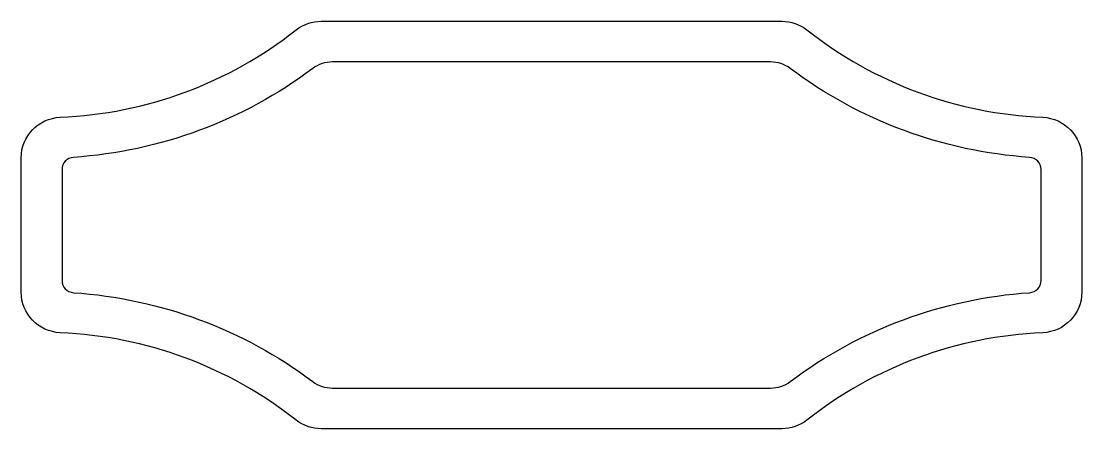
# Model space of a CAD drawing. Extents: x 250.4 to 276.4, y 253.7 to 263.7.
import ezdxf

# ---------------------------------------------------------------- set-up
doc = ezdxf.new("R2010")
doc.units = 0
doc.layers.add('ANA', color=220, linetype='CONTINUOUS')

msp = doc.modelspace()

# ---------------------------------------------------------------- linework, layer by layer
at = {"layer": 'ANA'}
for points in [[(257.092, 253.958, 0.157901), (251.313, 256.099, -0.402074), (250.355, 257.098), (250.355, 260.388, -0.402074), (251.313, 261.387, 0.157901), (257.092, 263.528, -0.168585), (257.711, 263.743), (268.999, 263.743, -0.168585), (269.618, 263.528, 0.157901), (275.396, 261.387, -0.402074), (276.355, 260.388), (276.355, 257.098, -0.402074), (275.396, 256.099, 0.157901), (269.618, 253.958, -0.168585), (268.999, 253.743), (257.711, 253.743, -0.168585)], [(257.983, 262.743, 0.162448), (257.503, 262.583, -0.145274), (251.635, 260.403, 0.394692), (251.355, 260.104), (251.355, 257.382, 0.394692), (251.635, 257.083, -0.145274), (257.503, 254.903, 0.162448), (257.983, 254.743), (268.726, 254.743, 0.162448), (269.207, 254.903, -0.145274), (275.075, 257.083, 0.394692), (275.355, 257.382), (275.355, 260.104, 0.394692), (275.075, 260.403, -0.145274), (269.207, 262.583, 0.162448), (268.726, 262.743)]]:
    msp.add_lwpolyline(points, format="xyb", close=True, dxfattribs=at)

doc.saveas('drawing.dxf')
